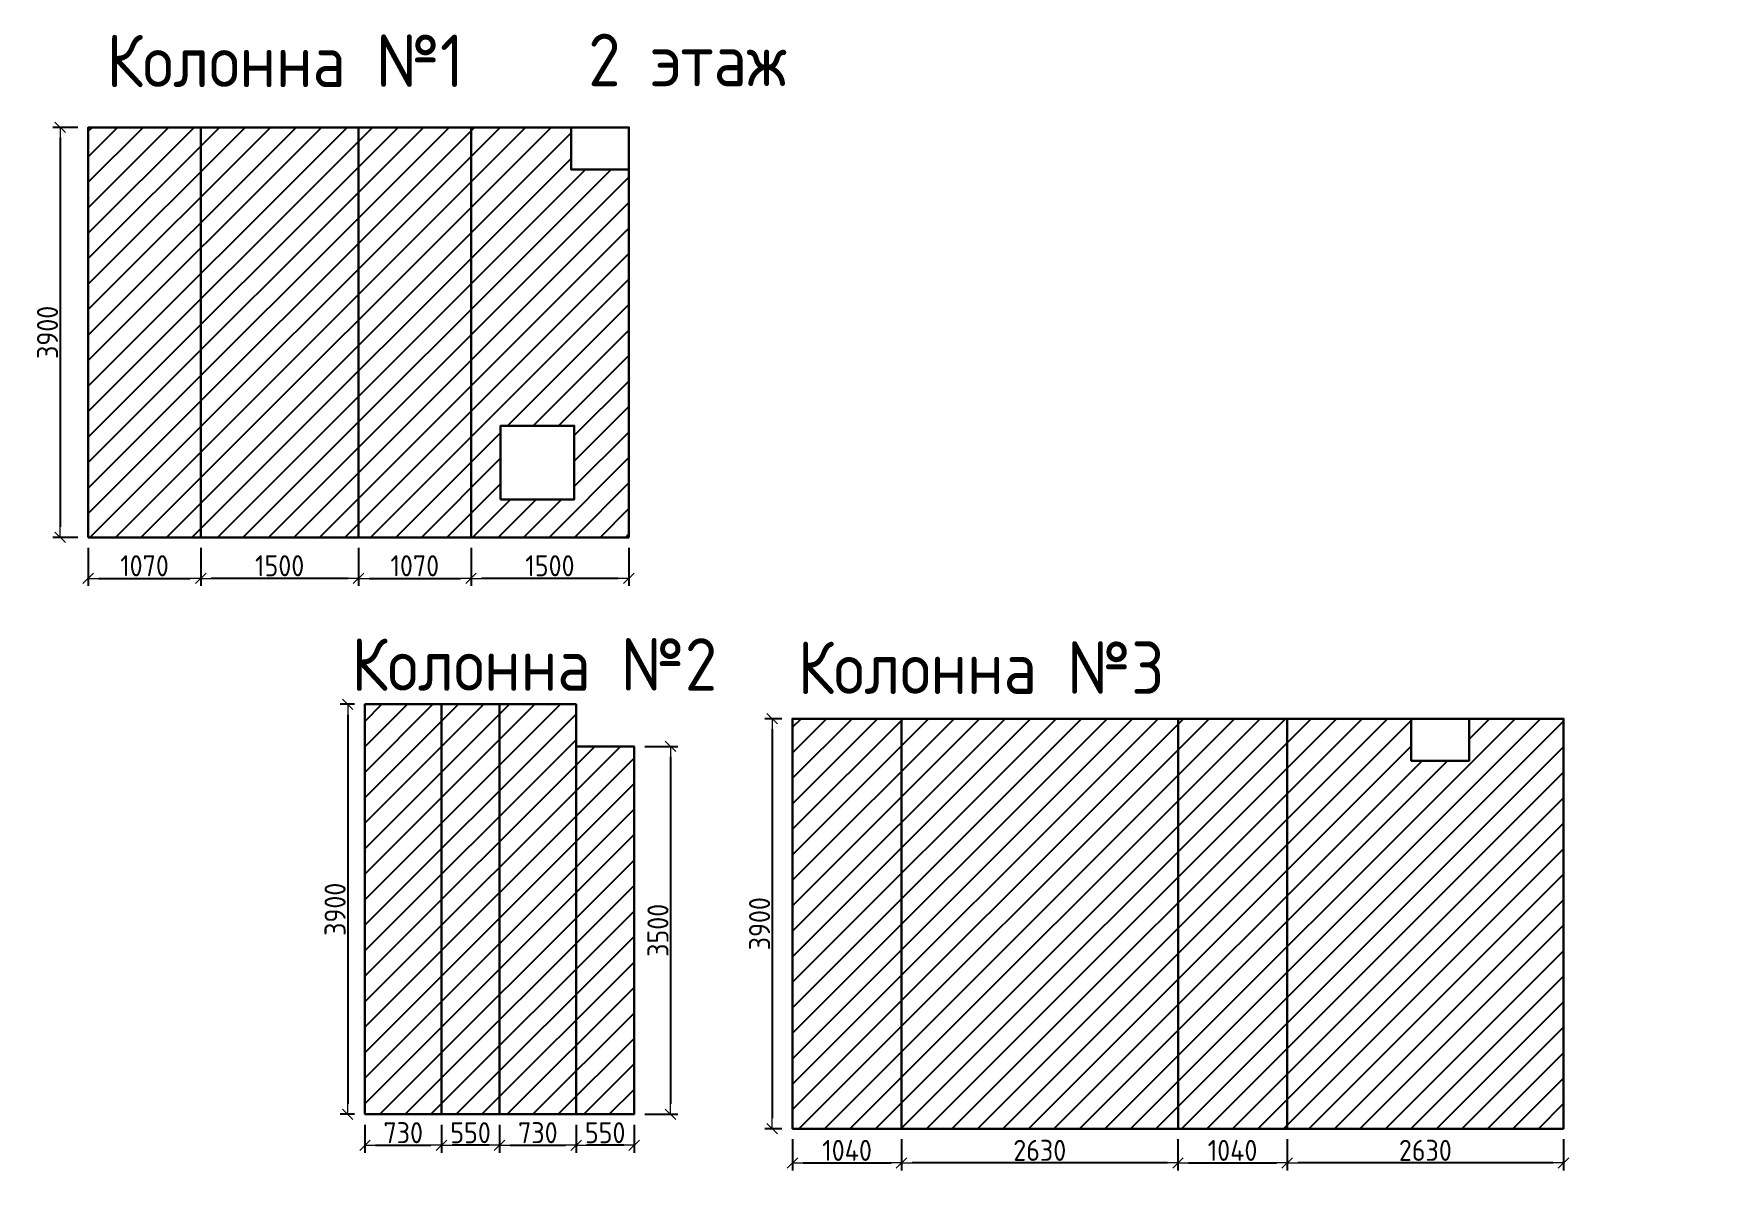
# Model space of a CAD drawing. Header units: millimetres. Extents: x 209 to 1046824, y -248937 to 510758.
# Drawn here: x 191171 to 207187, y 261068 to 272146 of the extents above; entities that cross this region are included whole.
import ezdxf

# ---------------------------------------------------------------- set-up
doc = ezdxf.new("R2010")
doc.units = ezdxf.units.MM
doc.layers.add('$AUDIT_BAD_LAYER1', color=7, linetype='Continuous')
for name, color, linetype, lineweight in [('Основные линии', 7, 'Continuous', 30), ('осново', 7, 'Continuous', 30), ('Пластиковые уголки', 1, 'Continuous', 30), ('Размеры', 7, 'Continuous', 15)]:
    doc.layers.add(name, color=color, linetype=linetype, lineweight=lineweight)
doc.styles.add('СПДС', font='isocpeur.ttf', dxfattribs={"width": 0.9})
doc.dimstyles.new('Размера А3', dxfattribs={"dimtxt": 200, "dimasz": 100, "dimexe": 70, "dimexo": 100, "dimgap": 20, "dimtad": 1, "dimdec": 0, "dimrnd": 10, "dimzin": 0, "dimdsep": 46, "dimtxsty": 'СПДС', "dimblk": 'ARROWHEAD_6', "dimcen": 1, "dimclrd": 256, "dimclre": 256, "dimclrt": 256, "dimazin": 0, "dimtfac": 1, "dimtdec": 0, "dimtmove": 2, "dimatfit": 3, "dimfxl": 1, "dimtolj": 1, "dimtzin": 0, "dimarcsym": 0})

# ---------------------------------------------------------------- blocks, each defined once
blk = doc.blocks.new('ARROWHEAD_6')
at = {"color": 0, "linetype": 'Continuous'}
for p, q in [((0, 0), (-1, 0)), ((-0.5, -0.5), (0.5, 0.5))]:
    blk.add_line(p, q, dxfattribs=at)
blk = doc.blocks.new('*D1676')
at = {"layer": 'Defpoints', "color": 0, "lineweight": 30, "transparency": 16777216}
for p in [(198385, 265630), (198192, 261730), (198385, 261730)]:
    blk.add_point(p, dxfattribs=at)
at = {"layer": 'Размеры', "lineweight": -2, "transparency": 16777216}
for p, q in [((198285, 265630), (198122, 265630)), ((198192, 265530), (198192, 261830)), ((198285, 261730), (198122, 261730))]:
    blk.add_line(p, q, dxfattribs=at)
at = {"layer": 'Размеры', "lineweight": -2, "transparency": 16777216, "xscale": 100, "yscale": 100, "zscale": 100}
for p, rotation in [((198192, 265630), 90), ((198192, 261730), 270)]:
    blk.add_blockref('ARROWHEAD_6', p, dxfattribs=dict(at, rotation=rotation))
at = {"layer": 'Размеры', "transparency": 16777216, "insert": (198072, 263680), "char_height": 200, "attachment_point": 5, "rotation": 90, "style": 'СПДС'}
blk.add_mtext('\\A1;3900', dxfattribs=at)
blk = doc.blocks.new('*D1677')
at = {"layer": 'Defpoints', "color": 0, "lineweight": 30, "transparency": 16777216}
for p in [(198385, 261730), (199422, 261730), (199422, 261404)]:
    blk.add_point(p, dxfattribs=at)
at = {"layer": 'Размеры', "lineweight": -2, "transparency": 16777216}
for p, q in [((198385, 261630), (198385, 261334)), ((199422, 261630), (199422, 261334)), ((198485, 261404), (199322, 261404))]:
    blk.add_line(p, q, dxfattribs=at)
at = {"layer": 'Размеры', "lineweight": -2, "transparency": 16777216, "xscale": 100, "yscale": 100, "zscale": 100, "rotation": 180}
blk.add_blockref('ARROWHEAD_6', (198385, 261404), dxfattribs=at)
at = {"layer": 'Размеры', "lineweight": -2, "transparency": 16777216, "xscale": 100, "yscale": 100, "zscale": 100}
blk.add_blockref('ARROWHEAD_6', (199422, 261404), dxfattribs=at)
at = {"layer": 'Размеры', "transparency": 16777216, "insert": (198904, 261524), "char_height": 200, "attachment_point": 5, "style": 'СПДС'}
blk.add_mtext('\\A1;1040', dxfattribs=at)
blk = doc.blocks.new('*D1678')
at = {"layer": 'Defpoints', "color": 0, "lineweight": 30, "transparency": 16777216}
for p in [(199422, 261730), (202050, 261730), (199422, 261404)]:
    blk.add_point(p, dxfattribs=at)
at = {"layer": 'Размеры', "lineweight": -2, "transparency": 16777216}
for p, q in [((199422, 261630), (199422, 261334)), ((202050, 261630), (202050, 261334)), ((201950, 261404), (199522, 261404))]:
    blk.add_line(p, q, dxfattribs=at)
at = {"layer": 'Размеры', "lineweight": -2, "transparency": 16777216, "xscale": 100, "yscale": 100, "zscale": 100, "rotation": 180}
blk.add_blockref('ARROWHEAD_6', (199422, 261404), dxfattribs=at)
at = {"layer": 'Размеры', "lineweight": -2, "transparency": 16777216, "xscale": 100, "yscale": 100, "zscale": 100}
blk.add_blockref('ARROWHEAD_6', (202050, 261404), dxfattribs=at)
at = {"layer": 'Размеры', "transparency": 16777216, "insert": (200736, 261524), "char_height": 200, "attachment_point": 5, "style": 'СПДС'}
blk.add_mtext('\\A1;2630', dxfattribs=at)
blk = doc.blocks.new('*D1679')
at = {"layer": 'Defpoints', "color": 0, "lineweight": 30, "transparency": 16777216}
for p in [(202050, 261730), (203088, 261730), (203088, 261404)]:
    blk.add_point(p, dxfattribs=at)
at = {"layer": 'Размеры', "lineweight": -2, "transparency": 16777216}
for p, q in [((202050, 261630), (202050, 261334)), ((203088, 261630), (203088, 261334)), ((202150, 261404), (202988, 261404))]:
    blk.add_line(p, q, dxfattribs=at)
at = {"layer": 'Размеры', "lineweight": -2, "transparency": 16777216, "xscale": 100, "yscale": 100, "zscale": 100, "rotation": 180}
blk.add_blockref('ARROWHEAD_6', (202050, 261404), dxfattribs=at)
at = {"layer": 'Размеры', "lineweight": -2, "transparency": 16777216, "xscale": 100, "yscale": 100, "zscale": 100}
blk.add_blockref('ARROWHEAD_6', (203088, 261404), dxfattribs=at)
at = {"layer": 'Размеры', "transparency": 16777216, "insert": (202569, 261524), "char_height": 200, "attachment_point": 5, "style": 'СПДС'}
blk.add_mtext('\\A1;1040', dxfattribs=at)
blk = doc.blocks.new('*D1680')
at = {"layer": 'Defpoints', "color": 0, "lineweight": 30, "transparency": 16777216}
for p in [(203088, 261730), (205716, 261730), (203088, 261404)]:
    blk.add_point(p, dxfattribs=at)
at = {"layer": 'Размеры', "lineweight": -2, "transparency": 16777216}
for p, q in [((203088, 261630), (203088, 261334)), ((205716, 261630), (205716, 261334)), ((205616, 261404), (203188, 261404))]:
    blk.add_line(p, q, dxfattribs=at)
at = {"layer": 'Размеры', "lineweight": -2, "transparency": 16777216, "xscale": 100, "yscale": 100, "zscale": 100, "rotation": 180}
blk.add_blockref('ARROWHEAD_6', (203088, 261404), dxfattribs=at)
at = {"layer": 'Размеры', "lineweight": -2, "transparency": 16777216, "xscale": 100, "yscale": 100, "zscale": 100}
blk.add_blockref('ARROWHEAD_6', (205716, 261404), dxfattribs=at)
at = {"layer": 'Размеры', "transparency": 16777216, "insert": (204402, 261524), "char_height": 200, "attachment_point": 5, "style": 'СПДС'}
blk.add_mtext('\\A1;2630', dxfattribs=at)
blk = doc.blocks.new('*D1662')
at = {"layer": 'Defpoints', "color": 0, "lineweight": 30, "transparency": 16777216}
for p in [(191689, 267355), (192759, 267355), (192759, 266965)]:
    blk.add_point(p, dxfattribs=at)
at = {"layer": 'Размеры', "lineweight": -2, "transparency": 16777216}
for p, q in [((191689, 267255), (191689, 266895)), ((192759, 267255), (192759, 266895)), ((191789, 266965), (192659, 266965))]:
    blk.add_line(p, q, dxfattribs=at)
at = {"layer": 'Размеры', "lineweight": -2, "transparency": 16777216, "xscale": 100, "yscale": 100, "zscale": 100, "rotation": 180}
blk.add_blockref('ARROWHEAD_6', (191689, 266965), dxfattribs=at)
at = {"layer": 'Размеры', "lineweight": -2, "transparency": 16777216, "xscale": 100, "yscale": 100, "zscale": 100}
blk.add_blockref('ARROWHEAD_6', (192759, 266965), dxfattribs=at)
at = {"layer": 'Размеры', "transparency": 16777216, "insert": (192224, 267085), "char_height": 200, "attachment_point": 5, "style": 'СПДС'}
blk.add_mtext('\\A1;1070', dxfattribs=at)
blk = doc.blocks.new('*D1663')
at = {"layer": 'Defpoints', "color": 0, "lineweight": 30, "transparency": 16777216}
for p in [(192759, 267355), (194259, 267355), (192759, 266965)]:
    blk.add_point(p, dxfattribs=at)
at = {"layer": 'Размеры', "lineweight": -2, "transparency": 16777216}
for p, q in [((192759, 267255), (192759, 266895)), ((194259, 267255), (194259, 266895)), ((194159, 266965), (192859, 266965))]:
    blk.add_line(p, q, dxfattribs=at)
at = {"layer": 'Размеры', "lineweight": -2, "transparency": 16777216, "xscale": 100, "yscale": 100, "zscale": 100, "rotation": 180}
blk.add_blockref('ARROWHEAD_6', (192759, 266965), dxfattribs=at)
at = {"layer": 'Размеры', "lineweight": -2, "transparency": 16777216, "xscale": 100, "yscale": 100, "zscale": 100}
blk.add_blockref('ARROWHEAD_6', (194259, 266965), dxfattribs=at)
at = {"layer": 'Размеры', "transparency": 16777216, "insert": (193509, 267085), "char_height": 200, "attachment_point": 5, "style": 'СПДС'}
blk.add_mtext('\\A1;1500', dxfattribs=at)
blk = doc.blocks.new('*D1664')
at = {"layer": 'Defpoints', "color": 0, "lineweight": 30, "transparency": 16777216}
for p in [(194259, 267355), (195329, 267355), (195329, 266965)]:
    blk.add_point(p, dxfattribs=at)
at = {"layer": 'Размеры', "lineweight": -2, "transparency": 16777216}
for p, q in [((194259, 267255), (194259, 266895)), ((195329, 267255), (195329, 266895)), ((194359, 266965), (195229, 266965))]:
    blk.add_line(p, q, dxfattribs=at)
at = {"layer": 'Размеры', "lineweight": -2, "transparency": 16777216, "xscale": 100, "yscale": 100, "zscale": 100, "rotation": 180}
blk.add_blockref('ARROWHEAD_6', (194259, 266965), dxfattribs=at)
at = {"layer": 'Размеры', "lineweight": -2, "transparency": 16777216, "xscale": 100, "yscale": 100, "zscale": 100}
blk.add_blockref('ARROWHEAD_6', (195329, 266965), dxfattribs=at)
at = {"layer": 'Размеры', "transparency": 16777216, "insert": (194794, 267085), "char_height": 200, "attachment_point": 5, "style": 'СПДС'}
blk.add_mtext('\\A1;1070', dxfattribs=at)
blk = doc.blocks.new('*D1665')
at = {"layer": 'Defpoints', "color": 0, "lineweight": 30, "transparency": 16777216}
for p in [(195329, 267355), (196829, 267355), (195329, 266965)]:
    blk.add_point(p, dxfattribs=at)
at = {"layer": 'Размеры', "lineweight": -2, "transparency": 16777216}
for p, q in [((195329, 267255), (195329, 266895)), ((196829, 267255), (196829, 266895)), ((196729, 266965), (195429, 266965))]:
    blk.add_line(p, q, dxfattribs=at)
at = {"layer": 'Размеры', "lineweight": -2, "transparency": 16777216, "xscale": 100, "yscale": 100, "zscale": 100, "rotation": 180}
blk.add_blockref('ARROWHEAD_6', (195329, 266965), dxfattribs=at)
at = {"layer": 'Размеры', "lineweight": -2, "transparency": 16777216, "xscale": 100, "yscale": 100, "zscale": 100}
blk.add_blockref('ARROWHEAD_6', (196829, 266965), dxfattribs=at)
at = {"layer": 'Размеры', "transparency": 16777216, "insert": (196079, 267085), "char_height": 200, "attachment_point": 5, "style": 'СПДС'}
blk.add_mtext('\\A1;1500', dxfattribs=at)
blk = doc.blocks.new('*D1666')
at = {"layer": 'Defpoints', "color": 0, "lineweight": 30, "transparency": 16777216}
for p in [(191689, 271255), (191422, 267355), (191689, 267355)]:
    blk.add_point(p, dxfattribs=at)
at = {"layer": 'Размеры', "lineweight": -2, "transparency": 16777216}
for p, q in [((191589, 271255), (191352, 271255)), ((191422, 271155), (191422, 267455)), ((191589, 267355), (191352, 267355))]:
    blk.add_line(p, q, dxfattribs=at)
at = {"layer": 'Размеры', "lineweight": -2, "transparency": 16777216, "xscale": 100, "yscale": 100, "zscale": 100}
for p, rotation in [((191422, 271255), 90), ((191422, 267355), 270)]:
    blk.add_blockref('ARROWHEAD_6', p, dxfattribs=dict(at, rotation=rotation))
at = {"layer": 'Размеры', "transparency": 16777216, "insert": (191302, 269305), "char_height": 200, "attachment_point": 5, "rotation": 90, "style": 'СПДС'}
blk.add_mtext('\\A1;3900', dxfattribs=at)
blk = doc.blocks.new('*D1667')
at = {"layer": 'Defpoints', "color": 0, "lineweight": 30, "transparency": 16777216}
for p in [(194320, 261867), (195048, 261867), (195048, 261572)]:
    blk.add_point(p, dxfattribs=at)
at = {"layer": 'Размеры', "lineweight": -2, "transparency": 16777216}
for p, q in [((194320, 261767), (194320, 261502)), ((195048, 261767), (195048, 261502)), ((194420, 261572), (194948, 261572))]:
    blk.add_line(p, q, dxfattribs=at)
at = {"layer": 'Размеры', "lineweight": -2, "transparency": 16777216, "xscale": 100, "yscale": 100, "zscale": 100, "rotation": 180}
blk.add_blockref('ARROWHEAD_6', (194320, 261572), dxfattribs=at)
at = {"layer": 'Размеры', "lineweight": -2, "transparency": 16777216, "xscale": 100, "yscale": 100, "zscale": 100}
blk.add_blockref('ARROWHEAD_6', (195048, 261572), dxfattribs=at)
at = {"layer": 'Размеры', "transparency": 16777216, "insert": (194684, 261692), "char_height": 200, "attachment_point": 5, "style": 'СПДС'}
blk.add_mtext('\\A1;730', dxfattribs=at)
blk = doc.blocks.new('*D1668')
at = {"layer": 'Defpoints', "color": 0, "lineweight": 30, "transparency": 16777216}
for p in [(194320, 265767), (194156, 261867), (194320, 261867)]:
    blk.add_point(p, dxfattribs=at)
at = {"layer": 'Размеры', "lineweight": -2, "transparency": 16777216}
for p, q in [((194220, 265767), (194086, 265767)), ((194156, 265667), (194156, 261967)), ((194220, 261867), (194086, 261867))]:
    blk.add_line(p, q, dxfattribs=at)
at = {"layer": 'Размеры', "lineweight": -2, "transparency": 16777216, "xscale": 100, "yscale": 100, "zscale": 100}
for p, rotation in [((194156, 265767), 90), ((194156, 261867), 270)]:
    blk.add_blockref('ARROWHEAD_6', p, dxfattribs=dict(at, rotation=rotation))
at = {"layer": 'Размеры', "transparency": 16777216, "insert": (194036, 263817), "char_height": 200, "attachment_point": 5, "rotation": 90, "style": 'СПДС'}
blk.add_mtext('\\A1;3900', dxfattribs=at)
blk = doc.blocks.new('*D1669')
at = {"layer": 'Defpoints', "color": 0, "lineweight": 30, "transparency": 16777216}
for p in [(196880, 265367), (196880, 261867), (197226, 261867)]:
    blk.add_point(p, dxfattribs=at)
at = {"layer": 'Размеры', "lineweight": -2, "transparency": 16777216}
for p, q in [((196980, 265367), (197296, 265367)), ((197226, 265267), (197226, 261967)), ((196980, 261867), (197296, 261867))]:
    blk.add_line(p, q, dxfattribs=at)
at = {"layer": 'Размеры', "lineweight": -2, "transparency": 16777216, "xscale": 100, "yscale": 100, "zscale": 100}
for p, rotation in [((197226, 265367), 90), ((197226, 261867), 270)]:
    blk.add_blockref('ARROWHEAD_6', p, dxfattribs=dict(at, rotation=rotation))
at = {"layer": 'Размеры', "transparency": 16777216, "insert": (197106, 263617), "char_height": 200, "attachment_point": 5, "rotation": 90, "style": 'СПДС'}
blk.add_mtext('\\A1;3500', dxfattribs=at)
blk = doc.blocks.new('*D1670')
at = {"layer": 'Defpoints', "color": 0, "lineweight": 30, "transparency": 16777216}
for p in [(195048, 261867), (195600, 261867), (195048, 261572)]:
    blk.add_point(p, dxfattribs=at)
at = {"layer": 'Размеры', "lineweight": -2, "transparency": 16777216}
for p, q in [((195048, 261767), (195048, 261502)), ((195600, 261767), (195600, 261502)), ((195500, 261572), (195148, 261572))]:
    blk.add_line(p, q, dxfattribs=at)
at = {"layer": 'Размеры', "lineweight": -2, "transparency": 16777216, "xscale": 100, "yscale": 100, "zscale": 100, "rotation": 180}
blk.add_blockref('ARROWHEAD_6', (195048, 261572), dxfattribs=at)
at = {"layer": 'Размеры', "lineweight": -2, "transparency": 16777216, "xscale": 100, "yscale": 100, "zscale": 100}
blk.add_blockref('ARROWHEAD_6', (195600, 261572), dxfattribs=at)
at = {"layer": 'Размеры', "transparency": 16777216, "insert": (195324, 261692), "char_height": 200, "attachment_point": 5, "style": 'СПДС'}
blk.add_mtext('\\A1;550', dxfattribs=at)
blk = doc.blocks.new('*D1645')
at = {"layer": 'Defpoints', "color": 0, "lineweight": 30, "transparency": 16777216}
for p in [(195600, 261867), (196328, 261867), (196328, 261572)]:
    blk.add_point(p, dxfattribs=at)
at = {"layer": 'Размеры', "lineweight": -2, "transparency": 16777216}
for p, q in [((195600, 261767), (195600, 261502)), ((196328, 261767), (196328, 261502)), ((195700, 261572), (196228, 261572))]:
    blk.add_line(p, q, dxfattribs=at)
at = {"layer": 'Размеры', "lineweight": -2, "transparency": 16777216, "xscale": 100, "yscale": 100, "zscale": 100, "rotation": 180}
blk.add_blockref('ARROWHEAD_6', (195600, 261572), dxfattribs=at)
at = {"layer": 'Размеры', "lineweight": -2, "transparency": 16777216, "xscale": 100, "yscale": 100, "zscale": 100}
blk.add_blockref('ARROWHEAD_6', (196328, 261572), dxfattribs=at)
at = {"layer": 'Размеры', "transparency": 16777216, "insert": (195964, 261692), "char_height": 200, "attachment_point": 5, "style": 'СПДС'}
blk.add_mtext('\\A1;730', dxfattribs=at)
blk = doc.blocks.new('*D1646')
at = {"layer": 'Defpoints', "color": 0, "lineweight": 30, "transparency": 16777216}
for p in [(196328, 261867), (196880, 261867), (196328, 261572)]:
    blk.add_point(p, dxfattribs=at)
at = {"layer": 'Размеры', "lineweight": -2, "transparency": 16777216}
for p, q in [((196328, 261767), (196328, 261502)), ((196880, 261767), (196880, 261502)), ((196780, 261572), (196428, 261572))]:
    blk.add_line(p, q, dxfattribs=at)
at = {"layer": 'Размеры', "lineweight": -2, "transparency": 16777216, "xscale": 100, "yscale": 100, "zscale": 100, "rotation": 180}
blk.add_blockref('ARROWHEAD_6', (196328, 261572), dxfattribs=at)
at = {"layer": 'Размеры', "lineweight": -2, "transparency": 16777216, "xscale": 100, "yscale": 100, "zscale": 100}
blk.add_blockref('ARROWHEAD_6', (196880, 261572), dxfattribs=at)
at = {"layer": 'Размеры', "transparency": 16777216, "insert": (196604, 261692), "char_height": 200, "attachment_point": 5, "style": 'СПДС'}
blk.add_mtext('\\A1;550', dxfattribs=at)

msp = doc.modelspace()

# ---------------------------------------------------------------- hatches: boundary and pattern name
at = {"layer": '$AUDIT_BAD_LAYER1', "transparency": 33554559}
h = msp.add_hatch(dxfattribs=at)
h.set_pattern_fill('ANSI31', color=3, scale=54)
h.paths.add_polyline_path([(192759.4, 271255.3), (191689.4, 271255.3), (191689.4, 267355.3), (192759.4, 267355.3)])
h.paths.add_polyline_path([(194259.4, 271255.3), (192759.4, 271255.3), (192759.4, 267355.3), (194259.4, 267355.3)])
h.paths.add_polyline_path([(195329.4, 271255.3), (194259.4, 271255.3), (194259.4, 267355.3), (195329.4, 267355.3)])
h.paths.add_polyline_path([(196829.4, 270855.3), (196279.4, 270855.3), (196279.4, 271255.3), (195329.4, 271255.3), (195329.4, 267355.3), (196829.4, 267355.3)])
h.paths.add_polyline_path([(196310.2, 268416.6), (196310.2, 267716.6), (195610.2, 267716.6), (195610.2, 268416.6)], flags=16)
h.paths.add_polyline_path([(195047.6, 265767.1), (194319.6, 265767.1), (194319.6, 261867.1), (195047.6, 261867.1)])
h.paths.add_polyline_path([(195599.6, 265767.1), (195047.6, 265767.1), (195047.6, 261867.1), (195599.6, 261867.1)])
h.paths.add_polyline_path([(196327.6, 265367.1), (196327.6, 265767.1), (195599.6, 265767.1), (195599.6, 261867.1), (196327.6, 261867.1)])
h.paths.add_polyline_path([(196879.6, 265367.1), (196327.6, 265367.1), (196327.6, 261867.1), (196879.6, 261867.1)])
h.paths.add_polyline_path([(199422.2, 265629.8), (198384.9, 265629.8), (198384.9, 261729.8), (199422.2, 261729.8)])
h.paths.add_polyline_path([(202050.4, 265629.8), (199422.2, 265629.8), (199422.2, 261729.8), (202050.4, 261729.8)])
h.paths.add_polyline_path([(203087.7, 265629.8), (202050.4, 265629.8), (202050.4, 261729.8), (203087.7, 261729.8)])
h.paths.add_polyline_path([(205716, 265629.8), (204818, 265629.8), (204818, 265229.8), (204268, 265229.8), (204268, 265629.8), (203087.7, 265629.8), (203087.7, 261729.8), (205716, 261729.8)])
h.paths.add_polyline_path([(194838.7, 259470.5), (194838.7, 259870.5), (194110.7, 259870.5), (194110.7, 255970.5), (194838.7, 255970.5)])
h.paths.add_polyline_path([(195390.7, 259470.5), (194838.7, 259470.5), (194838.7, 255970.5), (195390.7, 255970.5)])
h.paths.add_polyline_path([(196118.7, 259470.5), (196118.7, 259870.5), (195390.7, 259870.5), (195390.7, 255970.5), (196118.7, 255970.5)])
h.paths.add_polyline_path([(196670.7, 259470.5), (196118.7, 259470.5), (196118.7, 255970.5), (196670.7, 255970.5)])
h.paths.add_polyline_path([(201187.2, 258423.7), (201187.2, 258673.7), (201187.2, 259673.7), (201187.2, 260073.7), (198287.2, 260073.7), (198287.2, 256173.7), (201187.2, 256173.7)])
h.paths.add_polyline_path([(202037.2, 258423.7), (201187.2, 258423.7), (201187.2, 256173.7), (202037.2, 256173.7)])
h.paths.add_polyline_path([(202037.2, 259673.7), (201187.2, 259673.7), (201187.2, 258673.7), (202037.2, 258673.7)])
h.paths.add_polyline_path([(203837.2, 259673.7), (202037.2, 259673.7), (202037.2, 258673.7), (202037.2, 256173.7), (203837.2, 256173.7)])
h.paths.add_polyline_path([(207187.2, 259673.7), (206637.2, 259673.7), (206637.2, 260073.7), (205537.2, 260073.7), (205537.2, 256173.7), (207187.2, 256173.7)])
h.paths.add_polyline_path([(206789.5, 257212.9), (206789.5, 256512.9), (206089.5, 256512.9), (206089.5, 257212.9)], flags=16)
h.paths.add_polyline_path([(205537.2, 260073.7), (204437.2, 260073.7), (204437.2, 256173.7), (205537.2, 256173.7)])
h.paths.add_polyline_path([(204437.2, 259673.7), (203837.2, 259673.7), (203837.2, 256173.7), (204437.2, 256173.7)])
h.paths.add_polyline_path([(194931.7, 253921.4), (194931.7, 254321.4), (194203.7, 254321.4), (194203.7, 250421.4), (194931.7, 250421.4)])
h.paths.add_polyline_path([(195483.7, 253921.4), (194931.7, 253921.4), (194931.7, 250421.4), (195483.7, 250421.4)])
h.paths.add_polyline_path([(196211.7, 253921.4), (196211.7, 254321.4), (195483.7, 254321.4), (195483.7, 250421.4), (196211.7, 250421.4)])
h.paths.add_polyline_path([(196763.7, 253921.4), (196211.7, 253921.4), (196211.7, 250421.4), (196763.7, 250421.4)])
h.paths.add_polyline_path([(199828.9, 253884.7), (199828.9, 254284.7), (198528.9, 254284.7), (198528.9, 250384.7), (199828.9, 250384.7)])
h.paths.add_polyline_path([(201028.9, 254284.7), (200378.9, 254284.7), (200378.9, 253884.7), (199828.9, 253884.7), (199828.9, 250384.7), (201028.9, 250384.7)])
h.paths.add_polyline_path([(202328.9, 254284.7), (201028.9, 254284.7), (201028.9, 250384.7), (202328.9, 250384.7)])
h.paths.add_polyline_path([(203528.9, 253884.7), (202978.9, 253884.7), (202978.9, 254284.7), (202328.9, 254284.7), (202328.9, 250384.7), (203528.9, 250384.7)])

# ---------------------------------------------------------------- linework, layer by layer
at = {"layer": 'Основные линии'}
for p, q in [((199422.2, 261729.8), (198384.9, 261729.8)), ((202050.4, 261729.8), (199422.2, 261729.8)), ((203087.7, 261729.8), (202050.4, 261729.8)), ((205716, 261729.8), (203087.7, 261729.8))]:
    msp.add_line(p, q, dxfattribs=at)
for points in [[(191689.4, 267355.3), (192759.4, 267355.3), (192759.4, 271255.3), (191689.4, 271255.3)], [(194259.4, 267355.3), (192759.4, 267355.3), (192759.4, 271255.3), (194259.4, 271255.3)], [(194259.4, 267355.3), (195329.4, 267355.3), (195329.4, 271255.3), (194259.4, 271255.3)], [(196829.4, 267355.3), (195329.4, 267355.3), (195329.4, 271255.3), (196829.4, 271255.3)], [(196829.4, 271255.3), (196279.4, 271255.3), (196279.4, 270855.3), (196829.4, 270855.3)], [(195610.2, 267716.6), (196310.2, 267716.6), (196310.2, 268416.6), (195610.2, 268416.6)], [(194319.6, 261867.1), (195047.6, 261867.1), (195047.6, 265767.1), (194319.6, 265767.1)], [(195047.6, 261867.1), (195047.6, 265767.1), (195599.6, 265767.1), (195599.6, 261867.1)], [(195599.6, 261867.1), (196327.6, 261867.1), (196327.6, 265767.1), (195599.6, 265767.1)], [(198384.9, 261729.8), (199422.2, 261729.8), (199422.2, 265629.8), (198384.9, 265629.8)], [(202050.4, 261729.8), (199422.2, 261729.8), (199422.2, 265629.8), (202050.4, 265629.8)], [(202050.4, 261729.8), (203087.7, 261729.8), (203087.7, 265629.8), (202050.4, 265629.8)], [(205716, 261729.8), (203087.7, 261729.8), (203087.7, 265629.8), (205716, 265629.8)], [(204818, 265629.8), (204268, 265629.8), (204268, 265229.8), (204818, 265229.8)], [(196327.6, 261867.1), (196327.6, 265367.1), (196879.6, 265367.1), (196879.6, 261867.1)]]:
    msp.add_lwpolyline(points, close=True, dxfattribs=at)
at = {"layer": 'Пластиковые уголки'}
for points in [[(192759.4, 267355.3), (192759.4, 271255.3)], [(194259.4, 267355.3), (194259.4, 271255.3)], [(195329.4, 267355.3), (195329.4, 271255.3)], [(196829.4, 267355.3), (196829.4, 270855.3)], [(195047.6, 261867.1), (195047.6, 265767.1)], [(195599.6, 261867.1), (195599.6, 265767.1)], [(199422.2, 261729.8), (199422.2, 265629.8)], [(202050.4, 261729.8), (202050.4, 265629.8)], [(203087.7, 261729.8), (203087.7, 265629.8)], [(205716, 261729.8), (205716, 265629.8)], [(196327.6, 261867.1), (196327.6, 265367.1)], [(196879.6, 261867.1), (196879.6, 265367.1)]]:
    msp.add_lwpolyline(points, dxfattribs=at)

# ---------------------------------------------------------------- texts
at = {"layer": 'Основные линии', "insert": (196443, 272146.3), "char_height": 500, "attachment_point": 1, "style": 'СПДС'}
msp.add_mtext_dynamic_manual_height_columns('2 этаж ', width=2291.008, gutter_width=1622.4, heights=[0], dxfattribs=at)
at = {"layer": 'осново', "char_height": 500, "attachment_point": 1, "style": 'СПДС'}
for s, insert in [('Колонна №1', (191863.8, 272138)), ('Колонна №2', (194191, 266395.7)), ('Колонна №3', (198434.2, 266365.4))]:
    msp.add_mtext_dynamic_manual_height_columns(s, width=3371.815, gutter_width=1678.4, heights=[0], dxfattribs=dict(at, insert=insert))

# ---------------------------------------------------------------- dimensions: what is measured, and where the dimension line sits
at = {"layer": 'Размеры'}
for base, p1, p2, picture, middle in [((191421.9, 267355.3), (191689.4, 271255.3), (191689.4, 267355.3), '*D1666', (191301.9, 269305.3)), ((194156, 261867.1), (194319.6, 265767.1), (194319.6, 261867.1), '*D1668', (194036, 263817.1)), ((198191.8, 261729.8), (198384.9, 265629.8), (198384.9, 261729.8), '*D1676', (198071.8, 263679.8)), ((197226.5, 261867.1), (196879.6, 265367.1), (196879.6, 261867.1), '*D1669', (197106.5, 263617.1))]:
    dim = msp.add_linear_dim(base=base, p1=p1, p2=p2, angle=90, dimstyle='Размера А3', dxfattribs=at)
    dim.commit()
    dim.dimension.update_dxf_attribs({"geometry": picture, "text_midpoint": middle})
for base, p1, p2, picture, middle in [((192759.4, 266965), (191689.4, 267355.3), (192759.4, 267355.3), '*D1662', (192224.4, 267085)), ((192759.4, 266965), (194259.4, 267355.3), (192759.4, 267355.3), '*D1663', (193509.4, 267085)), ((195329.4, 266965), (194259.4, 267355.3), (195329.4, 267355.3), '*D1664', (194794.4, 267085)), ((195329.4, 266965), (196829.4, 267355.3), (195329.4, 267355.3), '*D1665', (196079.4, 267085)), ((195047.6, 261571.6), (194319.6, 261867.1), (195047.6, 261867.1), '*D1667', (194683.6, 261691.6)), ((195047.6, 261571.6), (195599.6, 261867.1), (195047.6, 261867.1), '*D1670', (195323.6, 261691.6)), ((196327.6, 261571.6), (195599.6, 261867.1), (196327.6, 261867.1), '*D1645', (195963.6, 261691.6)), ((196327.6, 261571.6), (196879.6, 261867.1), (196327.6, 261867.1), '*D1646', (196603.6, 261691.6)), ((199422.2, 261403.9), (198384.9, 261729.8), (199422.2, 261729.8), '*D1677', (198903.5, 261523.9)), ((199422.2, 261403.9), (202050.4, 261729.8), (199422.2, 261729.8), '*D1678', (200736.3, 261523.9)), ((203087.7, 261403.9), (202050.4, 261729.8), (203087.7, 261729.8), '*D1679', (202569.1, 261523.9)), ((203087.7, 261403.9), (205716, 261729.8), (203087.7, 261729.8), '*D1680', (204401.8, 261523.9))]:
    dim = msp.add_linear_dim(base=base, p1=p1, p2=p2, dimstyle='Размера А3', dxfattribs=at)
    dim.commit()
    dim.dimension.update_dxf_attribs({"geometry": picture, "text_midpoint": middle})

doc.saveas('drawing.dxf')
